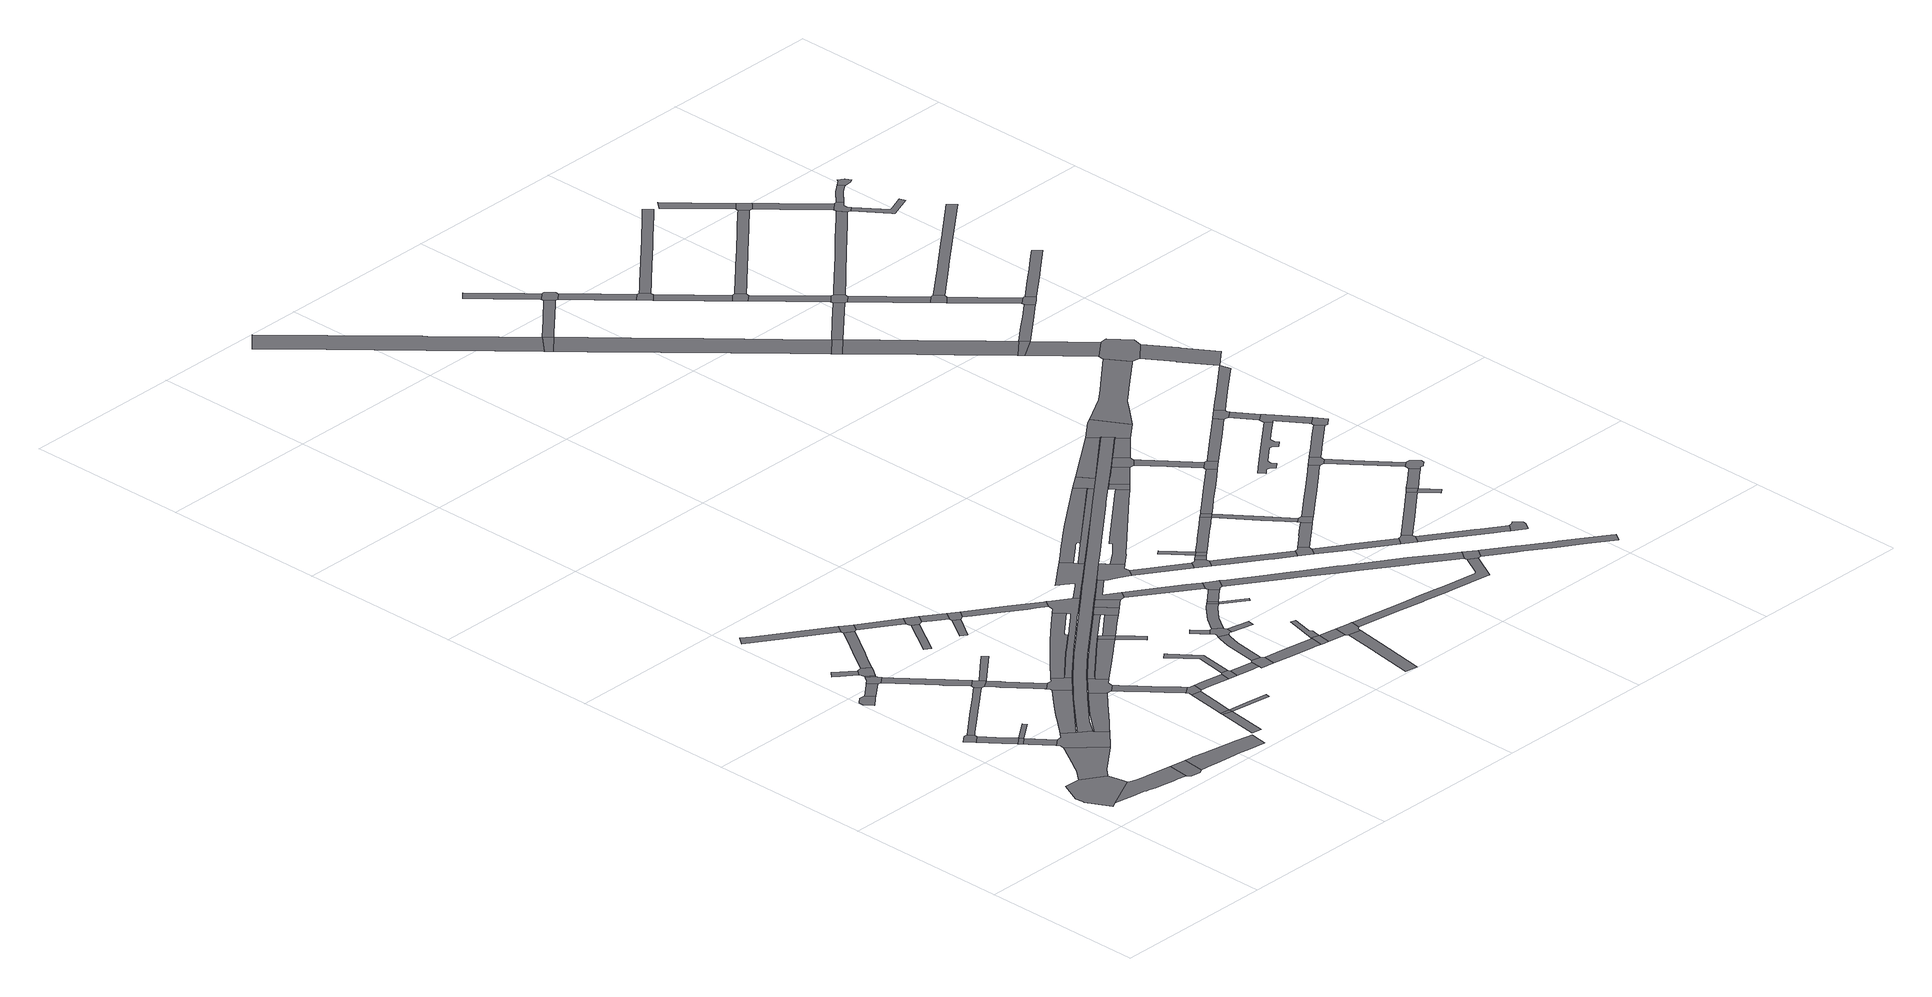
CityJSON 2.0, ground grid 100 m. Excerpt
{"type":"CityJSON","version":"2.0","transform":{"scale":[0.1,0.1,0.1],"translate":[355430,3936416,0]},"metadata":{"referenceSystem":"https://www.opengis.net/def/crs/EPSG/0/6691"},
"CityObjects":{
"road1":{"type":"Road","geometry":[{"type":"MultiSurface","lod":"1","boundaries":[[[0,1,2,3,4,5,6,7,8,9]]]}]},
"road2":{"type":"Road","attributes":{"RoadStructureAttribute.sectionType":"1"},"geometry":[{"type":"MultiSurface","lod":"1","boundaries":[[[10,11,12,13,14,15,16,17,4,3,18,19,20,21,22,23,24,25,26]]]}]},
"road3":{"type":"Road","geometry":[{"type":"MultiSurface","lod":"1","boundaries":[[[27,28,29,30,31,32,33]]]}]},
"road4":{"type":"Road","attributes":{"RoadStructureAttribute.sectionType":"1"},"geometry":[{"type":"MultiSurface","lod":"1","boundaries":[[[34,35,33,32,36,37,38,39,40]]]}]},
"road5":{"type":"Road","attributes":{"RoadStructureAttribute.sectionType":"1"},"geometry":[{"type":"MultiSurface","lod":"1","boundaries":[[[6,41,42,43,44,45,46,47,48,49,50,51,7]]]}]},
"road6":{"type":"Road","geometry":[{"type":"MultiSurface","lod":"1","boundaries":[[[52,40,39,53]]]}]},
"road7":{"type":"Road","geometry":[{"type":"MultiSurface","lod":"1","boundaries":[[[54,55,56,57,58,59,60,61,62]]]}]},
"road8":{"type":"Road","attributes":{"RoadStructureAttribute.sectionType":"1"},"geometry":[{"type":"MultiSurface","lod":"1","boundaries":[[[63,64,65,52,53]]]}]},
"road9":{"type":"Road","geometry":[{"type":"MultiSurface","lod":"1","boundaries":[[[66,67,40,52]]]}]},
"road10":{"type":"Road","geometry":[{"type":"MultiSurface","lod":"1","boundaries":[[[68,69,70,71,10,26]]]}]},
"road11":{"type":"Road","attributes":{"RoadStructureAttribute.sectionType":"1"},"geometry":[{"type":"MultiSurface","lod":"1","boundaries":[[[72,73,60,59,74]]]}]},
"road12":{"type":"Road","geometry":[{"type":"MultiSurface","lod":"1","boundaries":[[[75,76,77,78,65,64,79,47,46,80,81,82,83,84,85,86,87,88,89,90,91,92,93,94,95,96,97,98,99,100,101,102,103]]]}]},
"road13":{"type":"Road","attributes":{"RoadStructureAttribute.sectionType":"1"},"geometry":[{"type":"MultiSurface","lod":"1","boundaries":[[[104,105,106,107,108,28,27,109,110,111,112,113,114,115]]]}]},
"road14":{"type":"Road","attributes":{"RoadStructureAttribute.sectionType":"1"},"geometry":[{"type":"MultiSurface","lod":"1","boundaries":[[[116,117,118,119,120]]]}]},
"road15":{"type":"Road","geometry":[{"type":"MultiSurface","lod":"1","boundaries":[[[121,122,72,74,123,124,125,126]]]}]},
"road16":{"type":"Road","attributes":{"RoadStructureAttribute.sectionType":"1"},"geometry":[{"type":"MultiSurface","lod":"1","boundaries":[[[127,121,126,128]]]}]},
"road17":{"type":"Road","geometry":[{"type":"MultiSurface","lod":"1","boundaries":[[[129,130,131,120,119,132,127,128]]]}]},
"road18":{"type":"Road","attributes":{"RoadStructureAttribute.sectionType":"1"},"geometry":[{"type":"MultiSurface","lod":"1","boundaries":[[[133,134,135,136,137,124,123,138,139,140,141,142,143]]]}]},
"road19":{"type":"Road","attributes":{"RoadStructureAttribute.sectionType":"1"},"geometry":[{"type":"MultiSurface","lod":"1","boundaries":[[[144,145,146,147,148,149,150,151,152,153,154,155,156,157,71,70]]]}]},
"road20":{"type":"Road","attributes":{"RoadStructureAttribute.sectionType":"1"},"geometry":[{"type":"MultiSurface","lod":"1","boundaries":[[[158,159,160,161,162,163,164,165,166,167,168,75,103]]]}]},
"road21":{"type":"Road","geometry":[{"type":"MultiSurface","lod":"1","boundaries":[[[169,170,171,143,142,104,115]]]}]},
"road22":{"type":"Road","attributes":{"RoadStructureAttribute.sectionType":"1"},"geometry":[{"type":"MultiSurface","lod":"1","boundaries":[[[172,173,174,81,80,175,176,177,178,179,180,181]]]}]},
"road23":{"type":"Road","attributes":{"RoadStructureAttribute.sectionType":"1"},"geometry":[{"type":"MultiSurface","lod":"1","boundaries":[[[182,183,184,185,186,187,188]]]}]},
"road24":{"type":"Road","attributes":{"RoadStructureAttribute.sectionType":"1"},"geometry":[{"type":"MultiSurface","lod":"1","boundaries":[[[189,190,191,192,193,131,130,194,195,196,197,198]]]}]},
"road25":{"type":"Road","attributes":{"RoadStructureAttribute.sectionType":"1"},"geometry":[{"type":"MultiSurface","lod":"1","boundaries":[[[199,200,201,202,170,169,203,204,205,206,207,208]]]}]},
"road26":{"type":"Road","attributes":{"RoadStructureAttribute.sectionType":"1"},"geometry":[{"type":"MultiSurface","lod":"1","boundaries":[[[209,210,211,212,171,170]]]}]},
"road27":{"type":"Road","geometry":[{"type":"MultiSurface","lod":"1","boundaries":[[[213,161,160,214,215,216,217,218,199,208]]]}]},
"road28":{"type":"Road","geometry":[{"type":"MultiSurface","lod":"1","boundaries":[[[198,219,220,221,182,188,189]]]}]},
"road29":{"type":"Road","attributes":{"RoadStructureAttribute.sectionType":"1"},"geometry":[{"type":"MultiSurface","lod":"1","boundaries":[[[222,223,224,225]]]}]},
"road30":{"type":"Road","geometry":[{"type":"MultiSurface","lod":"1","boundaries":[[[180,226,227,228,229,230,231,232,233,234,235,236,237,238,239,240,181]]]}]},
"road31":{"type":"Road","attributes":{"RoadStructureAttribute.sectionType":"1"},"geometry":[{"type":"MultiSurface","lod":"1","boundaries":[[[241,242,243,244]]]}]},
"road32":{"type":"Road","geometry":[{"type":"MultiSurface","lod":"1","boundaries":[[[245,246,223,222]]]}]},
"road33":{"type":"Road","attributes":{"RoadStructureAttribute.sectionType":"1"},"geometry":[{"type":"MultiSurface","lod":"1","boundaries":[[[247,248,249,250,220,219]]]}]},
"road34":{"type":"Road","attributes":{"RoadStructureAttribute.sectionType":"1"},"geometry":[{"type":"MultiSurface","lod":"1","boundaries":[[[226,251,252,253,254,255,256,257,258,259,227]]]}]},
"road35":{"type":"Road","attributes":{"RoadStructureAttribute.sectionType":"1"},"geometry":[{"type":"MultiSurface","lod":"1","boundaries":[[[260,246,245,261,262,263,264]]]}]},
"road36":{"type":"Road","geometry":[{"type":"MultiSurface","lod":"1","boundaries":[[[265,266,255,254,267,264,263,268]]]}]},
"road37":{"type":"Road","geometry":[{"type":"MultiSurface","lod":"1","boundaries":[[[269,270,249,248,241,244]]]}]},
"road38":{"type":"Road","attributes":{"RoadStructureAttribute.sectionType":"1"},"geometry":[{"type":"MultiSurface","lod":"1","boundaries":[[[222,271,272,273,274,275,245]]]}]},
"road39":{"type":"Road","geometry":[{"type":"MultiSurface","lod":"1","boundaries":[[[276,277,278,279]]]}]},
"road40":{"type":"Road","attributes":{"RoadStructureAttribute.sectionType":"1"},"geometry":[{"type":"MultiSurface","lod":"1","boundaries":[[[280,281,282,283,284,270,269]]]}]},
"road41":{"type":"Road","attributes":{"RoadStructureAttribute.sectionType":"1"},"geometry":[{"type":"MultiSurface","lod":"1","boundaries":[[[285,286,287,288,289,230,229,290,291,292,293,294,295]]]}]},
"road42":{"type":"Road","attributes":{"RoadStructureAttribute.sectionType":"1"},"geometry":[{"type":"MultiSurface","lod":"1","boundaries":[[[296,297,298,299,300,301,302,303,304,305,306,307,308,309,310,311,312,313,314,315,316,217,216]]]}]},
"road43":{"type":"Road","attributes":{"RoadStructureAttribute.sectionType":"1"},"geometry":[{"type":"MultiSurface","lod":"1","boundaries":[[[317,318,265,268,319,320]]]}]},
"road44":{"type":"Road","geometry":[{"type":"MultiSurface","lod":"1","boundaries":[[[321,322,283,282,276,279]]]}]},
"road45":{"type":"Road","geometry":[{"type":"MultiSurface","lod":"1","boundaries":[[[238,323,324,325,326,327,328,329,330,331,332,333,334,335,336,337,338,239]]]}]},
"road46":{"type":"Road","attributes":{"RoadStructureAttribute.sectionType":"1"},"geometry":[{"type":"MultiSurface","lod":"1","boundaries":[[[339,340,341,342,343,306,305,344,345,346,347,348,349,350,351,352,216,215,353,354,355,356,357,358,359,360,361,362,363,364]]]}]},
"road47":{"type":"Road","geometry":[{"type":"MultiSurface","lod":"1","boundaries":[[[317,320,365,366,367,368]]]}]},
"road48":{"type":"Road","attributes":{"RoadStructureAttribute.sectionType":"1"},"geometry":[{"type":"MultiSurface","lod":"1","boundaries":[[[367,369,370,371,372,373,374,368]]]}]},
"road49":{"type":"Road","geometry":[{"type":"MultiSurface","lod":"1","boundaries":[[[375,295,294,376,377]]]}]},
"road50":{"type":"Road","attributes":{"RoadStructureAttribute.sectionType":"1"},"geometry":[{"type":"MultiSurface","lod":"1","boundaries":[[[378,379,380,381,382,383,384,366,365]]]}]},
"road51":{"type":"Road","attributes":{"RoadStructureAttribute.sectionType":"1"},"geometry":[{"type":"MultiSurface","lod":"1","boundaries":[[[385,386,387,388,322,321,389,390,391,392,393,342,341]]]}]},
"road52":{"type":"Road","attributes":{"RoadStructureAttribute.sectionType":"1"},"geometry":[{"type":"MultiSurface","lod":"1","boundaries":[[[294,394,395,396,397,376]]]}]},
"road53":{"type":"Road","attributes":{"RoadStructureAttribute.sectionType":"1"},"geometry":[{"type":"MultiSurface","lod":"1","boundaries":[[[398,399,400,401,402,377,376]]]}]},
"road54":{"type":"Road","geometry":[{"type":"MultiSurface","lod":"1","boundaries":[[[403,404,405,382,381,406,407]]]}]},
"road55":{"type":"Road","attributes":{"RoadStructureAttribute.sectionType":"1"},"geometry":[{"type":"MultiSurface","lod":"1","boundaries":[[[408,409,410,405,404,411,412,413,414,415]]]}]},
"road56":{"type":"Road","geometry":[{"type":"MultiSurface","lod":"1","boundaries":[[[331,416,401,400,417,418,419,420,332]]]}]},
"road57":{"type":"Road","attributes":{"RoadStructureAttribute.sectionType":"1"},"geometry":[{"type":"MultiSurface","lod":"1","boundaries":[[[421,422,423,424,425]]]}]},
"road58":{"type":"Road","attributes":{"RoadStructureAttribute.sectionType":"1"},"geometry":[{"type":"MultiSurface","lod":"1","boundaries":[[[426,427,428,429,430,431,432,403,407]]]}]},
"road59":{"type":"Road","geometry":[{"type":"MultiSurface","lod":"1","boundaries":[[[414,433,434,435,436,437,438,439,421,425,440,441,415]]]}]},
"road60":{"type":"Road","attributes":{"RoadStructureAttribute.sectionType":"1"},"geometry":[{"type":"MultiSurface","lod":"1","boundaries":[[[442,418,417,443,444]]]}]},
"road61":{"type":"Road","attributes":{"RoadStructureAttribute.sectionType":"1"},"geometry":[{"type":"MultiSurface","lod":"1","boundaries":[[[434,445,446,435]]]}]},
"road62":{"type":"Road","geometry":[{"type":"MultiSurface","lod":"1","boundaries":[[[447,448,449,450,451,452,453,454,455,442,444,456,457]]]}]},
"road63":{"type":"Road","attributes":{"RoadStructureAttribute.sectionType":"1"},"geometry":[{"type":"MultiSurface","lod":"1","boundaries":[[[458,459,439,438,460,461,462,463]]]}]},
"road64":{"type":"Road","geometry":[{"type":"MultiSurface","lod":"1","boundaries":[[[464,465,466,467,468,469,470,471,472,473,474,475,476,477,478,479,480,481,482,483,484,485,486,93,92,487,488,489,490,491,492,493,494,495,496,497,498,499,500,501,502,503,504,505,506,507,508,509,510]]]}]},
"road65":{"type":"Road","geometry":[{"type":"MultiSurface","lod":"1","boundaries":[[[511,512,431,430,513,514]]]}]},
"road66":{"type":"Road","geometry":[{"type":"MultiSurface","lod":"1","boundaries":[[[363,515,516,517,518,519,520,521,522,523,524,525,526,527,528,529,530,531,532,364]]]}]},
"road67":{"type":"Road","attributes":{"RoadStructureAttribute.sectionType":"1"},"geometry":[{"type":"MultiSurface","lod":"1","boundaries":[[[533,534,535,536,537,538,539,540,541]]]}]},
"road68":{"type":"Road","attributes":{"RoadStructureAttribute.sectionType":"1"},"geometry":[{"type":"MultiSurface","lod":"1","boundaries":[[[511,542,543,544,545,546,512]]]}]},
"road69":{"type":"Road","attributes":{"RoadStructureAttribute.sectionType":"1"},"geometry":[{"type":"MultiSurface","lod":"1","boundaries":[[[547,548,549,550,511,514]]]}]},
"road70":{"type":"Road","geometry":[{"type":"MultiSurface","lod":"1","boundaries":[[[463,462,551,552,553]]]}]},
"road71":{"type":"Road","attributes":{"RoadStructureAttribute.sectionType":"1"},"geometry":[{"type":"MultiSurface","lod":"1","boundaries":[[[554,555,556,457,456,557,558]]]}]},
"road72":{"type":"Road","geometry":[{"type":"MultiSurface","lod":"1","boundaries":[[[559,560,561,562,451,450,563,564,565,566,567,568,569,570,571,572]]]}]},
"road73":{"type":"Road","attributes":{"RoadStructureAttribute.sectionType":"1"},"geometry":[{"type":"MultiSurface","lod":"1","boundaries":[[[551,573,574,552]]]}]},
"road74":{"type":"Road","attributes":{"RoadStructureAttribute.sectionType":"1"},"geometry":[{"type":"MultiSurface","lod":"1","boundaries":[[[552,575,576,577,578,579,553]]]}]},
"road75":{"type":"Road","geometry":[{"type":"MultiSurface","lod":"1","boundaries":[[[580,581,582,583,549,548,536,535]]]}]},
"road76":{"type":"Road","geometry":[{"type":"MultiSurface","lod":"1","boundaries":[[[577,576,584,585,586,587,554,558]]]}]},
"road77":{"type":"Road","attributes":{"RoadStructureAttribute.sectionType":"1"},"geometry":[{"type":"MultiSurface","lod":"1","boundaries":[[[588,589,567,566,590,591]]]}]},
"road78":{"type":"Road","geometry":[{"type":"MultiSurface","lod":"1","boundaries":[[[592,593,594,595,591,590,596]]]}]},
"road79":{"type":"Road","attributes":{"RoadStructureAttribute.sectionType":"1"},"geometry":[{"type":"MultiSurface","lod":"1","boundaries":[[[597,598,599,600,601]]]}]},
"road80":{"type":"Road","attributes":{"RoadStructureAttribute.sectionType":"1"},"geometry":[{"type":"MultiSurface","lod":"1","boundaries":[[[594,593,602,600]]]}]},
"road81":{"type":"Road","attributes":{"RoadStructureAttribute.sectionType":"1"},"geometry":[{"type":"MultiSurface","lod":"1","boundaries":[[[603,604,605,606,607,608,609,610,611,524,523,612,613,614,615,616,617,618,619,620,621,622]]]}]},
"road82":{"type":"Road","geometry":[{"type":"MultiSurface","lod":"1","boundaries":[[[623,624,625,626,627,628,629,630,631,632,633,634,635,636,637,522,521]]]}]},
"road83":{"type":"Road","geometry":[{"type":"MultiSurface","lod":"1","boundaries":[[[600,602,638,601]]]}]},
"road84":{"type":"Road","attributes":{"RoadStructureAttribute.sectionType":"1"},"geometry":[{"type":"MultiSurface","lod":"1","boundaries":[[[639,640,641,642,643,644,645,572,571,646,647,648,649,650,651,652,653,654,655,656]]]}]},
"road85":{"type":"Road","attributes":{"RoadStructureAttribute.sectionType":"1"},"geometry":[{"type":"MultiSurface","lod":"1","boundaries":[[[657,658,659,660,592,596,661,662,663,664,665]]]}]},
"road86":{"type":"Road","attributes":{"RoadStructureAttribute.sectionType":"1"},"geometry":[{"type":"MultiSurface","lod":"1","boundaries":[[[666,667,668,669,670,671,672,673,674,675,676,677,678,679,680,681,682,683,684,685]]]}]},
"road87":{"type":"Road","attributes":{"RoadStructureAttribute.sectionType":"1"},"geometry":[{"type":"MultiSurface","lod":"1","boundaries":[[[686,687,688,689,690,691,692,693,694,695,696,582,581,697,698,699,700,701,702,703,704,705,706]]]}]},
"road88":{"type":"Road","attributes":{"RoadStructureAttribute.sectionType":"1"},"geometry":[{"type":"MultiSurface","lod":"1","boundaries":[[[707,708,709,710,711,712,713,714,715,716,586,585,717,718,719,720,721,722,723,724]]]}]},
"road89":{"type":"Road","attributes":{"RoadStructureAttribute.sectionType":"1"},"geometry":[{"type":"MultiSurface","lod":"1","boundaries":[[[638,725,726,727,728,729,730,731,732,733,734,735,736,601]]]}]},
"road90":{"type":"Road","geometry":[{"type":"MultiSurface","lod":"1","boundaries":[[[737,738,739,740,665,664,741]]]}]},
"road91":{"type":"Road","geometry":[{"type":"MultiSurface","lod":"1","boundaries":[[[742,731,730,743]]]}]},
"road92":{"type":"Road","geometry":[{"type":"MultiSurface","lod":"1","boundaries":[[[629,628,744,745,603,622]]]}]},
"road93":{"type":"Road","attributes":{"RoadStructureAttribute.sectionType":"1"},"geometry":[{"type":"MultiSurface","lod":"1","boundaries":[[[746,747,748,749,750,739,738,751,752]]]}]},
"road94":{"type":"Road","attributes":{"RoadStructureAttribute.sectionType":"1"},"geometry":[{"type":"MultiSurface","lod":"1","boundaries":[[[753,754,755,756,757,737,741]]]}]},
"road95":{"type":"Road","geometry":[{"type":"MultiSurface","lod":"1","boundaries":[[[656,655,758,759,760]]]}]},
"road96":{"type":"Road","geometry":[{"type":"MultiSurface","lod":"1","boundaries":[[[761,762,666,685]]]}]},
"road97":{"type":"Road","attributes":{"RoadStructureAttribute.sectionType":"1"},"geometry":[{"type":"MultiSurface","lod":"1","boundaries":[[[730,763,764,765,766,743]]]}]},
"road98":{"type":"Road","attributes":{"RoadStructureAttribute.sectionType":"1"},"geometry":[{"type":"MultiSurface","lod":"1","boundaries":[[[767,768,769,770,771,759,758]]]}]},
"road99":{"type":"Road","geometry":[{"type":"MultiSurface","lod":"1","boundaries":[[[765,764,746,752,772,773,774]]]}]},
"road100":{"type":"Road","attributes":{"RoadStructureAttribute.sectionType":"1"},"geometry":[{"type":"MultiSurface","lod":"1","boundaries":[[[775,776,777,778,779,780,781,782,783,784,742,743]]]}]},
"road101":{"type":"Road","geometry":[{"type":"MultiSurface","lod":"1","boundaries":[[[754,785,786,787,788,789,755]]]}]},
"road102":{"type":"Road","geometry":[{"type":"MultiSurface","lod":"1","boundaries":[[[790,791,707,724,686,706]]]}]},
"road103":{"type":"Road","attributes":{"RoadStructureAttribute.sectionType":"1"},"geometry":[{"type":"MultiSurface","lod":"1","boundaries":[[[792,745,744,793]]]}]},
"road104":{"type":"Road","geometry":[{"type":"MultiSurface","lod":"1","boundaries":[[[794,769,768,795,796,797,798]]]}]},
"road105":{"type":"Road","attributes":{"RoadStructureAttribute.sectionType":"1"},"geometry":[{"type":"MultiSurface","lod":"1","boundaries":[[[799,800,801,802,803,804,666,762]]]}]},
"road106":{"type":"Road","attributes":{"RoadStructureAttribute.sectionType":"1"},"geometry":[{"type":"MultiSurface","lod":"1","boundaries":[[[805,806,807,808,797,796,809,810]]]}]},
"road107":{"type":"Road","attributes":{"RoadStructureAttribute.sectionType":"1"},"geometry":[{"type":"MultiSurface","lod":"1","boundaries":[[[811,812,813,814,815,816,817,818,819,820,821,822,823,762,761,824,825,826,827,828,829,830,831]]]}]},
"road108":{"type":"Road","attributes":{"RoadStructureAttribute.sectionType":"1"},"geometry":[{"type":"MultiSurface","lod":"1","boundaries":[[[832,833,834,835,836,837,838,839,840,841,842,843,844]]]}]},
"road109":{"type":"Road","attributes":{"RoadStructureAttribute.sectionType":"1"},"geometry":[{"type":"MultiSurface","lod":"1","boundaries":[[[845,846,847,848,849,786,785,850,851,852,853]]]}]},
"road110":{"type":"Road","attributes":{"RoadStructureAttribute.sectionType":"1"},"geometry":[{"type":"MultiSurface","lod":"1","boundaries":[[[854,794,798,855,856,857]]]}]},
"road111":{"type":"Road","attributes":{"RoadStructureAttribute.sectionType":"1"},"geometry":[{"type":"MultiSurface","lod":"1","boundaries":[[[773,858,859,860,861,862,863,864,865,866,867,868,869,774]]]}]},
"road112":{"type":"Road","geometry":[{"type":"MultiSurface","lod":"1","boundaries":[[[781,780,870,871,872,805,810]]]}]},
"road113":{"type":"Road","attributes":{"RoadStructureAttribute.sectionType":"1"},"geometry":[{"type":"MultiSurface","lod":"1","boundaries":[[[873,874,875,876,877,878,879,880,881,882,883,884,885,886,887,888,889,791,790]]]}]},
"road114":{"type":"Road","geometry":[{"type":"MultiSurface","lod":"1","boundaries":[[[890,838,837,802,801,891,892,893]]]}]},
"road115":{"type":"Road","attributes":{"RoadStructureAttribute.sectionType":"1"},"geometry":[{"type":"MultiSurface","lod":"1","boundaries":[[[894,895,896,897,898,788,787,899,900,901,894,902,903,904]]]}]},
"road116":{"type":"Road","geometry":[{"type":"MultiSurface","lod":"1","boundaries":[[[856,905,906,907,792,793,908,909,910,911,912,913,914,915,916,917,918,464,510,919,920,921,922,923,924,925,926,927,928,857]]]}]},
"road117":{"type":"Road","geometry":[{"type":"MultiSurface","lod":"1","boundaries":[[[929,930,931,845,853,932,933,934]]]}]},
"road118":{"type":"Road","attributes":{"RoadStructureAttribute.sectionType":"1"},"geometry":[{"type":"MultiSurface","lod":"1","boundaries":[[[935,936,892,891,937,938,939,940,941,942,943]]]}]},
"road119":{"type":"Road","geometry":[{"type":"MultiSurface","lod":"1","boundaries":[[[944,895,894,904]]]}]},
"road120":{"type":"Road","geometry":[{"type":"MultiSurface","lod":"1","boundaries":[[[831,945,946,811]]]}]},
"road121":{"type":"Road","attributes":{"RoadStructureAttribute.sectionType":"1"},"geometry":[{"type":"MultiSurface","lod":"1","boundaries":[[[947,948,949,950,872,871,951,952,953]]]}]},
"road122":{"type":"Road","geometry":[{"type":"MultiSurface","lod":"1","boundaries":[[[942,954,955,956,957,943]]]}]},
"road123":{"type":"Road","geometry":[{"type":"MultiSurface","lod":"1","boundaries":[[[958,959,960,863,862,961]]]}]},
"road124":{"type":"Road","attributes":{"RoadStructureAttribute.sectionType":"1"},"geometry":[{"type":"MultiSurface","lod":"1","boundaries":[[[962,963,964,965,966,967,968,969,970,971,972,973,974,975,976,977,978,979,980,981]]]}]},
"road125":{"type":"Road","attributes":{"RoadStructureAttribute.sectionType":"1"},"geometry":[{"type":"MultiSurface","lod":"1","boundaries":[[[982,983,984,985,986,987,988,989,944,904]]]}]},
"road126":{"type":"Road","attributes":{"RoadStructureAttribute.sectionType":"1"},"geometry":[{"type":"MultiSurface","lod":"1","boundaries":[[[990,991,992,993,955,954,994,995,996,997,998,999]]]}]},
"road127":{"type":"Road","attributes":{"RoadStructureAttribute.sectionType":"1"},"geometry":[{"type":"MultiSurface","lod":"1","boundaries":[[[1000,1001,1002,958,961,1003,1004]]]}]},
"road128":{"type":"Road","attributes":{"RoadStructureAttribute.sectionType":"1"},"geometry":[{"type":"MultiSurface","lod":"1","boundaries":[[[1005,1006,1007,1008,1009,1010,1011,1012,1013,1014,1015,1016,946,945]]]}]},
"road129":{"type":"Road","attributes":{"RoadStructureAttribute.sectionType":"1"},"geometry":[{"type":"MultiSurface","lod":"1","boundaries":[[[1017,1018,1019,1020,906,905,1021,1022,1023,1024,1025,1026,1027,1028]]]}]},
"road130":{"type":"Road","attributes":{"RoadStructureAttribute.sectionType":"1"},"geometry":[{"type":"MultiSurface","lod":"1","boundaries":[[[1029,1030,1031,960,959,1032,1033,1034]]]}]},
"road131":{"type":"Road","geometry":[{"type":"MultiSurface","lod":"1","boundaries":[[[1035,1036,1037,1038,1039,990,999]]]}]},
"road132":{"type":"Road","geometry":[{"type":"MultiSurface","lod":"1","boundaries":[[[986,985,1040,1041,1042,1043,1044,1000,1004]]]}]},
"road133":{"type":"Road","attributes":{"RoadStructureAttribute.sectionType":"1"},"geometry":[{"type":"MultiSurface","lod":"1","boundaries":[[[946,1045,1046,1047,1048,1049,811]]]}]},
"road134":{"type":"Road","geometry":[{"type":"MultiSurface","lod":"1","boundaries":[[[1050,1051,1052,1053,1054,947,953]]]}]},
"road135":{"type":"Road","geometry":[{"type":"MultiSurface","lod":"1","boundaries":[[[1050,1055,1056,1051]]]}]},
"road136":{"type":"Road","attributes":{"RoadStructureAttribute.sectionType":"1"},"geometry":[{"type":"MultiSurface","lod":"1","boundaries":[[[1057,1058,1059,1037,1036,1060,1061]]]}]},
"road137":{"type":"Road","attributes":{"RoadStructureAttribute.sectionType":"1"},"geometry":[{"type":"MultiSurface","lod":"1","boundaries":[[[980,1062,1063,1064,1065,1066,1067,1068,1069,1056,1055,981]]]}]},
"road138":{"type":"Road","geometry":[{"type":"MultiSurface","lod":"1","boundaries":[[[1070,1010,1009,1071]]]}]},
"road139":{"type":"Road","geometry":[{"type":"MultiSurface","lod":"1","boundaries":[[[1065,1029,1034,1072,1073,1066]]]}]},
"road140":{"type":"Road","attributes":{"RoadStructureAttribute.sectionType":"1"},"geometry":[{"type":"MultiSurface","lod":"1","boundaries":[[[1074,1075,1076,1077,1078,1079,1080,1081,1082,957,956,1083,1084,1085,1086,1087,1088,1089,1090,1091]]]}]},
"road141":{"type":"Road","geometry":[{"type":"MultiSurface","lod":"1","boundaries":[[[1092,1093,1094,1057,1061,1048,1047,1095]]]}]},
"road142":{"type":"Road","attributes":{"RoadStructureAttribute.sectionType":"1"},"geometry":[{"type":"MultiSurface","lod":"1","boundaries":[[[1096,1097,1098,1099,1054,1053,1100,1101,1102,1103,1104]]]}]},
"road143":{"type":"Road","attributes":{"RoadStructureAttribute.sectionType":"1"},"geometry":[{"type":"MultiSurface","lod":"1","boundaries":[[[1105,1106,1107,1070,1071,1108,1109]]]}]},
"road144":{"type":"Road","attributes":{"RoadStructureAttribute.sectionType":"1"},"geometry":[{"type":"MultiSurface","lod":"1","boundaries":[[[1110,1111,1112,1113,1114,1115,1116,1117,1118,1092,1095]]]}]},
"road145":{"type":"Road","geometry":[{"type":"MultiSurface","lod":"1","boundaries":[[[1119,1120,1121,1122,1105,1109,1017,1028]]]}]},
"road146":{"type":"Road","attributes":{"RoadStructureAttribute.sectionType":"1"},"geometry":[{"type":"MultiSurface","lod":"1","boundaries":[[[1123,1124,1125,1010,1070,1126,1127,1128,1129,1130]]]}]},
"road147":{"type":"Road","attributes":{"RoadStructureAttribute.sectionType":"1"},"geometry":[{"type":"MultiSurface","lod":"1","boundaries":[[[1131,1132,1133,1134,1135,1136,1137,1138,1139,1140,1141,1142,1143,1039,1038]]]}]},
"road148":{"type":"Road","geometry":[{"type":"MultiSurface","lod":"1","boundaries":[[[1144,1145,1115,1114,1146,1147,1148]]]}]},
"road149":{"type":"Road","attributes":{"RoadStructureAttribute.sectionType":"1"},"geometry":[{"type":"MultiSurface","lod":"1","boundaries":[[[1149,1150,1151,1104,1152,1153,1154,1155,1156,1120,1119]]]}]},
"road150":{"type":"Road","attributes":{"RoadStructureAttribute.sectionType":"1"},"geometry":[{"type":"MultiSurface","lod":"1","boundaries":[[[1157,1158,1148,1147,1159,1160]]]}]},
"road151":{"type":"Road","geometry":[{"type":"MultiSurface","lod":"1","boundaries":[[[1129,1161,1162,1163,1164,1157,1160,1130]]]}]},
"road152":{"type":"Road","attributes":{"RoadStructureAttribute.sectionType":"1"},"geometry":[{"type":"MultiSurface","lod":"1","boundaries":[[[1093,1165,1166,1167,1168,1169,1170,1171,1172,1173,1174,1175,1176,1177,1094]]]}]},
"road153":{"type":"Road","attributes":{"RoadStructureAttribute.sectionType":"1"},"geometry":[{"type":"MultiSurface","lod":"1","boundaries":[[[1178,1179,1180,1181,1182,1183,1184,1185,1186,1187,1188,1189]]]}]},
"road154":{"type":"Road","geometry":[{"type":"MultiSurface","lod":"1","boundaries":[[[1137,1136,1190,1191,1192,1178,1189]]]}]},
"road155":{"type":"Road","attributes":{"RoadStructureAttribute.sectionType":"1"},"geometry":[{"type":"MultiSurface","lod":"1","boundaries":[[[1193,1194,1195,1196,1164,1163,1197,1198,1199,1200,1201,1202,1203]]]}]},
"road156":{"type":"Road","attributes":{"RoadStructureAttribute.sectionType":"1"},"geometry":[{"type":"MultiSurface","lod":"1","boundaries":[[[1204,1205,1206,1207,1208,1209,1210,1145,1144,1211,1212,1213,1214,1215,1216]]]}]},
"road157":{"type":"Road","attributes":{"RoadStructureAttribute.sectionType":"1"},"geometry":[{"type":"MultiSurface","lod":"1","boundaries":[[[1217,1218,1219,1191,1190,1220,1221,1222,1223,1224,1225,1226]]]}]},
"road158":{"type":"Road","geometry":[{"type":"MultiSurface","lod":"1","boundaries":[[[1225,1172,1171,1227,1228,1229,1230,1231,1232,1226]]]}]},
"road159":{"type":"Road","attributes":{"RoadStructureAttribute.sectionType":"1"},"geometry":[{"type":"MultiSurface","lod":"1","boundaries":[[[1233,1234,1235,1236,1237,1238,1239,1228,1227]]]}]},
"road160":{"type":"Road","attributes":{"RoadStructureAttribute.sectionType":"1"},"geometry":[{"type":"MultiSurface","lod":"1","boundaries":[[[1240,1241,1242,1243,1232,1231]]]}]},
"road161":{"type":"Road","geometry":[{"type":"MultiSurface","lod":"1","boundaries":[[[1244,1245,1242,1241,1246,1247,1248,1249,1250,1251,1252]]]}]}
},
"vertices":[
[56,331,0],[57,321,0],[131,179,0],[162,195,0],[372,298,0],[367,328,0],[349,420,0],[214,506,0],[113,507,0],[51,376,0],
[653,245,0],[601,251,0],[489,267,0],[475,270,0],[456,273,0],[424,281,0],[411,285,0],[392,291,0],[285,176,0],[359,165,0],[376,159,0],[389,156,0],[430,146,0],[470,139,0],[553,127,0],[580,123,0],[637,115,0],
[180,1240,0],[155,1271,0],[135,1273,0],[88,1236,0],[96,1226,0],[131,1182,0],[178,1220,0],
[282,1091,0],[273,1102,0],[219,1073,0],[228,1061,0],[238,1050,0],[271,1007,0],[319,1045,0],
[396,472,0],[476,535,0],[478,537,0],[525,574,0],[581,618,0],[584,620,0],[409,799,0],[399,781,0],[327,666,0],[290,603,0],[275,579,0],
[336,1023,0],[289,985,0],
[10,1928,0],[10,1897,0],[48,1850,0],[100,1892,0],[106,1897,0],[121,1909,0],[82,1955,0],[79,1956,0],[49,1959,0],
[307,962,0],[399,845,0],[447,883,0],
[458,1112,0],[441,1134,0],
[655,91,0],[714,82,0],[738,100,0],[755,232,0],
[189,2041,0],[173,2028,0],[227,1994,0],
[508,918,0],[505,914,0],[482,888,0],[478,883,0],[413,828,0],[703,737,0],[646,795,0],[646,796,0],[645,797,0],[644,798,0],[643,799,0],[643,800,0],[643,801,0],[643,802,0],[643,803,0],[644,804,0],[644,805,0],[645,806,0],[578,856,0],[577,856,0],[576,856,0],[575,856,0],[574,856,0],[573,857,0],[572,858,0],[572,859,0],[572,860,0],[572,861,0],[572,862,0],
[550,1591,0],[490,1542,0],[473,1528,0],[352,1431,0],[350,1429,0],[205,1261,0],[286,1326,0],[375,1398,0],[377,1400,0],[489,1490,0],[491,1492,0],[575,1559,0],
[146,2260,0],[117,2226,0],[150,2198,0],[227,2133,0],[256,2168,0],
[231,2089,0],[212,2059,0],[247,1991,0],[295,2026,0],[286,2037,0],[280,2056,0],
[237,2098,0],[286,2065,0],
[325,2123,0],[335,2139,0],[286,2172,0],[233,2128,0],
[507,1762,0],[503,1768,0],[493,1780,0],[442,1843,0],[332,1979,0],[445,1743,0],[457,1728,0],[487,1692,0],[492,1686,0],[552,1611,0],[599,1649,0],
[778,95,0],[785,94,0],[876,84,0],[979,73,0],[1002,72,0],[1081,60,0],[1179,46,0],[1198,154,0],[1164,161,0],[1098,173,0],[994,191,0],[881,211,0],[806,225,0],[797,226,0],
[660,952,0],[827,1125,0],[888,1184,0],[814,1260,0],[754,1199,0],[705,1144,0],[635,1068,0],[611,1040,0],[570,990,0],[570,989,0],[524,937,0],
[595,1557,0],[647,1588,0],[622,1619,0],
[888,1064,0],[762,935,0],[707,868,0],[704,738,0],[725,760,0],[752,786,0],[772,806,0],[911,944,0],[995,1028,0],[926,1100,0],
[532,2568,0],[139,2830,0],[81,2870,0],[46,2820,0],[236,2694,0],[404,2583,0],[500,2520,0],
[502,2500,0],[420,2376,0],[361,2286,0],[349,2268,0],[341,2256,0],[359,2174,0],[390,2221,0],[411,2252,0],[419,2264,0],[552,2466,0],
[850,1332,0],[710,1510,0],[696,1529,0],[665,1567,0],[636,1506,0],[650,1489,0],[763,1349,0],[802,1301,0],[804,1298,0],[805,1297,0],
[694,1628,0],[848,1760,0],[822,1791,0],[737,1717,0],
[818,1281,0],[895,1191,0],[983,1276,0],[956,1305,0],[905,1356,0],[881,1331,0],
[571,2472,0],[603,2520,0],[561,2549,0],
[1309,403,0],[1250,419,0],[1213,169,0],[1272,158,0],
[1026,1028,0],[1074,1065,0],[1077,1096,0],[1108,1121,0],[1063,1177,0],[1062,1177,0],[1061,1177,0],[1060,1177,0],[1060,1178,0],[1059,1178,0],[1059,1179,0],[1059,1180,0],[1059,1181,0],[1035,1206,0],[974,1147,0],
[807,2288,0],[664,2064,0],[702,2040,0],[845,2264,0],
[1312,427,0],[1252,436,0],
[718,2375,0],[799,2322,0],[831,2371,0],[674,2473,0],
[1072,973,0],[1113,924,0],[1212,807,0],[1283,722,0],[1333,756,0],[1310,783,0],[1257,846,0],[1160,962,0],[1097,1037,0],
[1255,452,0],[1314,440,0],[1330,550,0],[1349,672,0],[1289,681,0],
[1374,743,0],[1351,746,0],[1292,701,0],[1365,683,0],
[872,2273,0],[905,2324,0],
[1561,368,0],[1564,387,0],[1564,393,0],[1484,404,0],[1456,408,0],
[999,2166,0],[902,2023,0],[939,1998,0],[1036,2140,0],
[921,2241,0],[961,2214,0],[999,2189,0],[1034,2239,0],[989,2269,0],
[1285,1376,0],[1280,1371,0],[1205,1305,0],[1097,1210,0],[1063,1178,0],[1142,1148,0],[1212,1204,0],[1349,1314,0],[1358,1322,0],[1442,1390,0],[1385,1459,0],
[984,1333,0],[994,1341,0],[1164,1491,0],[1177,1502,0],[1306,1608,0],[1296,1621,0],[1318,1643,0],[1340,1662,0],[1393,1706,0],[1468,1768,0],[1420,1827,0],[1414,1822,0],[1322,1744,0],[1268,1696,0],[1194,1630,0],[1189,1626,0],[1138,1579,0],[1112,1555,0],[1063,1508,0],[988,1438,0],[934,1384,0],
[1560,715,0],[1430,735,0],[1421,675,0],[1551,656,0],
[1060,2149,0],[1094,2198,0],
[1060,1181,0],[1093,1214,0],[1209,1316,0],[1275,1374,0],[1282,1380,0],[1406,1482,0],[1456,1523,0],[1496,1556,0],[1582,1627,0],[1560,1654,0],[1434,1551,0],[1259,1406,0],[1256,1403,0],[1244,1393,0],[1237,1387,0],[1070,1240,0],
[1609,1855,0],[1497,1929,0],[1488,1935,0],[1458,1888,0],[1455,1855,0],[1484,1749,0],[1460,1728,0],[1453,1723,0],[1360,1646,0],[1342,1631,0],[1181,1499,0],[1167,1487,0],[1004,1343,0],[988,1329,0],[984,1276,0],[1012,1303,0],[1075,1359,0],[1189,1459,0],[1203,1472,0],[1312,1561,0],[1381,1619,0],[1505,1721,0],[1506,1722,0],[1507,1722,0],[1634,1826,0],[1613,1852,0],
[1611,647,0],[1619,706,0],[1611,719,0],[1572,725,0],
[1643,923,0],[1520,1076,0],[1509,1090,0],[1478,1065,0],[1490,1050,0],[1601,912,0],
[1411,1480,0],[1473,1415,0],[1427,1463,0],
[1662,639,0],[1721,630,0],[1736,628,0],[1760,625,0],[1763,685,0],[1728,690,0],[1722,691,0],
[1478,1941,0],[1335,2039,0],[1312,2054,0],[1149,2160,0],[1105,2118,0],[1253,2021,0],[1256,2018,0],[1361,1951,0],[1400,1926,0],
[1555,1258,0],[1569,1271,0],[1585,1284,0],[1541,1336,0],
[1498,1435,0],[1575,1497,0],[1644,1552,0],[1599,1608,0],[1470,1499,0],
[1851,672,0],[1838,687,0],[1779,698,0],[1757,605,0],[1839,593,0],
[1830,979,0],[1808,903,0],[1803,867,0],[1864,862,0],[1868,889,0],[1888,957,0],[1897,977,0],[1841,1003,0],
[1583,1628,0],[1705,1602,0],[1621,1706,0],[1580,1671,0],[1561,1655,0],
[1862,1084,0],[1793,1165,0],[1763,1138,0],[1799,1096,0],[1832,1058,0],
[1962,574,0],[1999,569,0],[2105,552,0],[2120,550,0],[2160,544,0],[2172,624,0],[1973,654,0],
[1916,988,0],[1928,985,0],[1936,1025,0],[1927,1043,0],[1930,1049,0],[1930,1050,0],[1881,1086,0],[1848,1039,0],[1850,1023,0],
[1684,1758,0],[1707,1603,0],[1771,1654,0],
[2066,956,0],[2074,995,0],
[1800,1731,0],[1749,1763,0],[1746,1764,0],[1866,1865,0],[1843,1891,0],[1836,1885,0],[1750,1813,0],[1724,1791,0],[1716,1785,0],[1805,1658,0],[1837,1706,0],
[2024,1260,0],[1940,1173,0],[1990,1138,0],[2063,1212,0],[2099,1243,0],[2060,1290,0],
[2977,2920,0],[2755,2737,0],[2437,2477,0],[2220,2299,0],[2112,2209,0],[2079,2182,0],[2008,2123,0],[1927,2057,0],[1786,1941,0],[1779,1936,0],[1774,1931,0],[1773,1930,0],[1767,1925,0],[1649,1829,0],[1512,1715,0],[1386,1612,0],[1305,1545,0],[1209,1466,0],[1194,1453,0],[1091,1362,0],[1017,1297,0],[832,1119,0],[664,945,0],[700,880,0],[707,889,0],[882,1069,0],[1064,1246,0],[1233,1394,0],[1238,1399,0],[1244,1404,0],[1254,1413,0],[1429,1557,0],[1556,1661,0],[1599,1697,0],[1710,1788,0],[1752,1823,0],[1832,1888,0],[1856,1908,0],[1973,2005,0],[1997,2024,0],[2052,2069,0],[2122,2127,0],[2199,2190,0],[2458,2404,0],[2481,2423,0],[2800,2683,0],[3022,2866,0],
[2222,616,0],[2173,629,0],[2179,541,0],[2210,537,0],
[1642,1833,0],[1745,1917,0],[1760,1929,0],[1767,1935,0],[1769,1937,0],[1796,1959,0],[1922,2062,0],[1902,2086,0],[1890,2110,0],[1844,2170,0],[1843,2170,0],[1775,2118,0],[1662,2027,0],[1652,2020,0],[1649,2017,0],[1688,1990,0],[1739,1954,0],[1715,1935,0],
[2374,249,0],[2376,263,0],[2412,491,0],[2333,504,0],[2297,274,0],[2297,273,0],[2296,268,0],[2255,14,0],[2335,5,0],
[2226,638,0],[2232,673,0],[2223,696,0],[2255,819,0],[2223,827,0],
[2304,522,0],[2321,520,0],[2333,599,0],[2317,602,0],
[2104,1240,0],[2115,1257,0],[2076,1304,0],
[2207,1460,0],[2133,1510,0],[1965,1622,0],[1990,1530,0],[2172,1407,0],
[1998,1976,0],[1976,2002,0],[1975,2002,0],[1861,1907,0],[1885,1851,0],[1935,1826,0],[1991,1799,0],[2004,1790,0],[2035,1837,0],[2035,1845,0],[2035,1871,0],[2056,1890,0],[2064,1896,0],[2014,1956,0],
[2244,1144,0],[2255,1160,0],
[2208,1336,0],[2214,1341,0],[2175,1388,0],[2169,1383,0],[2157,1372,0],
[2416,512,0],[2432,524,0],[2441,583,0],[2420,586,0],
[2229,1354,0],[2249,1355,0],[2285,1409,0],[2272,1417,0],
[2209,1722,0],[2116,1784,0],[2291,1598,0],[2323,1646,0],
[2403,1593,0],[2400,1613,0],[2361,1660,0],[2344,1645,0],[2371,1545,0],
[2294,1866,0],[2267,1844,0],[2360,1729,0],[2395,1687,0],[2422,1709,0],
[2433,1641,0],
[2475,2660,0],[2473,2658,0],[2159,2423,0],[2111,2387,0],[2063,2348,0],[1992,2292,0],[1988,2290,0],[1937,2247,0],[1870,2191,0],[2015,2214,0],[2030,2227,0],[2038,2234,0],[2039,2234,0],[2050,2239,0],[2059,2243,0],[2063,2244,0],[2072,2233,0],[2072,2232,0],[2075,2234,0],[2520,2600,0],
[1923,2063,0],[2076,2187,0],[2105,2210,0],[2206,2292,0],[2232,2313,0],[2545,2570,0],[2523,2597,0],[2210,2340,0],[2083,2238,0],[2074,2230,0],[2062,2220,0],[2056,2213,0],[2055,2213,0],[1979,2151,0],[1909,2093,0],
[2460,1663,0],
[2605,2469,0],[2253,2179,0],[2172,2112,0],[2184,2095,0],[2175,2087,0],[2164,2077,0],[2108,2026,0],[2149,1966,0],[2156,1973,0],[2220,2030,0],[2281,2083,0],[2291,2092,0],[2294,2095,0],[2362,2155,0],[2432,2217,0],[2582,2348,0],[2666,2422,0],[2621,2482,0],
[2677,1409,0],[2580,1473,0],[2534,1505,0],[2520,1514,0],[2455,1489,0],[2647,1360,0],[2660,1351,0],[2764,1282,0],[2796,1330,0],
[1715,5839,0],[1558,6013,0],[1550,6021,0],[1509,6067,0],[1300,6298,0],[1284,6317,0],[1177,6436,0],[1121,6497,0],[1086,6536,0],[942,6695,0],[672,6995,0],[563,6891,0],[830,6595,0],[1003,6403,0],[1004,6402,0],[1078,6319,0],[1079,6319,0],[1188,6197,0],[1436,5924,0],[1612,5729,0],
[3358,591,0],[3292,469,0],[3276,458,0],[3069,489,0],[3005,498,0],[2885,516,0],[2878,517,0],[2814,527,0],[2694,545,0],[2540,568,0],[2463,580,0],[2457,520,0],[2687,486,0],[2720,481,0],[2871,457,0],[2883,456,0],[3033,433,0],[3066,428,0],[3316,391,0],[3318,391,0],[3410,560,0],
[3396,667,0],[3340,707,0],[3155,839,0],[3011,933,0],[2844,1044,0],[2831,1052,0],[2653,1164,0],[2613,1191,0],[2490,1274,0],[2322,1384,0],[2561,1146,0],[2594,1124,0],[2765,1008,0],[2877,934,0],[3103,782,0],[3110,776,0],[3297,651,0],[3356,611,0],
[2486,1685,0],[2487,1685,0],[2559,1744,0],[2659,1826,0],[2667,1833,0],[2749,1900,0],[2710,1947,0],[2650,1897,0],[2622,1874,0],[2532,1800,0],[2512,1783,0],[2434,1719,0],
[2873,1278,0],[2872,1298,0],[2833,1345,0],[2817,1330,0],[2841,1230,0],
[2741,1972,0],[2779,1925,0],
[2632,2642,0],[2571,2728,0],
[3039,1515,0],[3038,1514,0],[2992,1477,0],[2931,1428,0],[2930,1426,0],[3032,1429,0],[3078,1467,0],
[2970,1144,0],[3237,965,0],[3269,1013,0],[3033,1172,0],[3023,1178,0],
[2708,2461,0],[2640,2546,0],[2598,2513,0],
[1643,5694,0],[1755,5794,0],
[2911,1685,0],[3028,1530,0],[3060,1554,0],[2948,1702,0],
[2817,2563,0],[2842,2586,0],[2782,2661,0],[2707,2600,0],[2680,2579,0],
[3112,1495,0],[3126,1506,0],[3087,1554,0],
[2797,1940,0],[2887,2014,0],[2894,2020,0],[2996,2103,0],[3090,2180,0],[3146,2227,0],[3108,2273,0],[2959,2151,0],[2818,2035,0],[2760,1988,0],
[3314,914,0],[3346,963,0],[3344,983,0],[3306,1029,0],[3289,1015,0],
[3430,562,0],[3468,615,0],
[2915,2974,0],[2962,2918,0],
[2861,2726,0],[2866,2585,0],[2872,2584,0],[2916,2624,0],[2920,2654,0],
[1891,5916,0],[1902,5925,0],[2047,6056,0],[2006,6100,0],[1861,5969,0],[1850,5960,0],
[3157,2332,0],[3032,2485,0],[2941,2596,0],[2927,2611,0],[2986,2445,0],[3111,2293,0],
[2752,4687,0],[2575,4883,0],[2559,4901,0],[2439,5035,0],[2391,5088,0],[2374,5106,0],[2291,5199,0],[2201,5298,0],[2190,5311,0],[2032,5487,0],[2027,5492,0],[1880,5654,0],[1877,5658,0],[1766,5556,0],[1920,5386,0],[2031,5263,0],[2092,5195,0],[2281,4984,0],[2352,4906,0],[2495,4747,0],[2640,4586,0],
[1751,6406,0],[1837,6310,0],[1841,6305,0],[1856,6288,0],[1927,6210,0],[2008,6120,0],[2052,6160,0],[1990,6230,0],[1934,6292,0],[1919,6309,0],[1886,6345,0],[1770,6474,0],[1726,6434,0],
[3777,675,0],[3742,698,0],[3627,775,0],[3620,780,0],[3506,856,0],[3400,856,0],[3662,683,0],[3729,638,0],[3740,630,0],
[2909,2765,0],[3026,2753,0],[3072,2795,0],[3021,2857,0],
[3259,1615,0],[3346,1686,0],[3492,1807,0],[3503,1816,0],[3553,1856,0],[3515,1903,0],[3471,1867,0],[3465,1863,0],[3401,1810,0],[3334,1755,0],[3221,1662,0],[3186,1633,0],
[3182,2256,0],[3215,2283,0],[3177,2330,0],
[3583,460,0],[3629,430,0],[3779,330,0],[3799,317,0],[3883,261,0],[3919,237,0],[3940,223,0],[4065,140,0],[4099,190,0],[4075,206,0],[3974,274,0],[3834,368,0],[3809,385,0],[3668,480,0],[3639,500,0],[3503,590,0],[3481,606,0],
[2073,6159,0],[2067,6055,0],[2113,6094,0],[2113,6114,0],
[3701,1277,0],[3662,1324,0],[3550,1231,0],[3547,1228,0],[3480,1173,0],[3502,1113,0],[3585,1182,0],[3588,1185,0],[3780,1178,0],[3811,1203,0],[3733,1302,0],
[3188,2889,0],[3072,3094,0],[3036,3074,0],[2971,2925,0],[2971,2926,0],[2972,2926,0],[2973,2926,0],[2975,2926,0],[2976,2926,0],[2976,2925,0],[2977,2925,0],[2978,2924,0],[2978,2922,0],[2978,2921,0],[3025,2869,0],[3026,2869,0],[3027,2869,0],[3028,2869,0],[3029,2868,0],[3030,2868,0],[3030,2867,0],[3030,2866,0],[3030,2865,0],[3030,2864,0],
[3853,645,0],[3815,690,0],[3798,676,0],[3813,583,0],[3821,578,0],[3852,625,0],
[2266,5924,0],[2148,6055,0],[2200,5907,0],[2207,5899,0],[2222,5882,0],[2234,5870,0],[2325,5768,0],[2349,5741,0],[2394,5780,0],
[3693,1350,0],
[2681,4541,0],[2793,4642,0],
[3528,2617,0],[3494,2589,0],[3401,2512,0],[3375,2492,0],[3388,2425,0],[3412,2444,0],[3564,2568,0],
[2408,5675,0],[2453,5715,0],[2455,5735,0],[2414,5780,0],
[3617,1882,0],[3620,1912,0],[3582,1958,0],[3582,1854,0],
[3477,2216,0],[3345,2108,0],[3266,2043,0],[3295,2008,0],[3325,2033,0],[3335,2032,0],[3355,2030,0],[3373,2008,0],[3412,2040,0],[3394,2062,0],[3397,2092,0],[3504,2180,0],[3534,2177,0],[3552,2154,0],[3591,2187,0],[3573,2209,0],[3576,2239,0],[3645,2296,0],[3718,2355,0],[3685,2387,0],
[3827,1382,0],[3843,1395,0],[3851,1401,0],[3893,1436,0],[3855,1483,0],[3796,1435,0],[3788,1428,0],[3760,1405,0],
[2736,5401,0],[2725,5414,0],[2599,5553,0],[2593,5560,0],[2437,5643,0],[2549,5519,0],[2554,5513,0],[2594,5469,0],[2652,5405,0],[2693,5360,0],
[3892,1542,0],[3752,1715,0],[3642,1852,0],[3717,1687,0],[3858,1513,0],
[2742,4473,0],[2949,4242,0],[3083,4094,0],[3137,4033,0],[3310,3841,0],[3423,3939,0],[3305,4072,0],[3248,4135,0],[3160,4233,0],[3062,4343,0],[3061,4344,0],[2925,4495,0],
[3597,3484,0],[3392,3311,0],[3342,3269,0],[3260,3202,0],[3314,3033,0],[3354,3080,0],[3413,3128,0],[3460,3167,0],[3609,3289,0],[3616,3295,0],[3661,3332,0],[3682,3350,0],
[3850,2177,0],[3772,2113,0],[3662,2024,0],[3688,1968,0],[3700,1977,0],[3885,2127,0],
[2743,5304,0],[2748,5298,0],[2796,5335,0],[2797,5355,0],[2756,5399,0],
[3909,1449,0],[3928,1448,0],[3960,1473,0],[3963,1494,0],[3922,1539,0],
[2944,4777,0],[2946,4778,0],[3086,4903,0],[3045,4948,0],[2904,4822,0],
[3594,2564,0],[3643,2598,0],[3634,2610,0],[3639,2630,0],[3601,2676,0],
[3690,2427,0],[3739,2461,0],
[3091,5008,0],[2953,5161,0],[2932,5184,0],[2886,5145,0],[3046,4968,0],
[3732,2367,0],[3743,2352,0],[3848,2203,0],[3853,2197,0],[3902,2232,0],[3900,2234,0],[3781,2402,0],[3755,2439,0],
[3464,3894,0],[3334,3814,0],
[3904,2125,0],[3950,2163,0],
[3041,6344,0],[2989,6297,0],[2988,6296,0],[2858,6178,0],[2840,6162,0],[2670,6009,0],[2664,6003,0],[2495,5852,0],[2458,5819,0],[2535,5807,0],[2702,5957,0],[2727,5979,0],[2861,6099,0],[2899,6134,0],[3077,6295,0],[3106,6322,0],[3120,6335,0],[3079,6378,0],
[3152,4941,0],[3152,4961,0],[3111,5005,0],[3106,4901,0],
[3742,2792,0],[3717,2771,0],[3694,2752,0],[3633,2702,0],[3682,2666,0],[3753,2723,0],[3821,2779,0],[3988,2915,0],[3971,2979,0],
[3714,3612,0],[3596,3745,0],[3583,3760,0],[3472,3659,0],[3598,3517,0],
[3222,4773,0],[3271,4719,0],[3365,4615,0],[3376,4602,0],[3404,4571,0],[3449,4611,0],[3409,4656,0],[3290,4787,0],[3273,4807,0],
[3732,3342,0],[3845,3445,0],[3855,3498,0],[3764,3617,0],
[3726,4183,0],[3630,4106,0],[3544,4037,0],[3582,3990,0],[3669,4060,0],[3674,4065,0],[3771,4143,0],[3733,4189,0],
[2883,5432,0],[2901,5448,0],[3109,5635,0],[3129,5653,0],[3319,5823,0],[3462,5953,0],[3422,5997,0],[3393,5971,0],[3281,5870,0],[3089,5698,0],[3069,5680,0],[2860,5493,0],[2779,5420,0],
[3510,4566,0],[3469,4610,0],[3431,4541,0],[3463,4506,0],[3508,4546,0],
[3768,3287,0],[3842,3175,0],[3843,3173,0],[4087,3076,0],[3966,3260,0],[3960,3270,0],[3949,3285,0],[3939,3301,0],
[3779,4245,0],[3617,4425,0],[3568,4389,0],[3732,4208,0],
[3784,4153,0],[3806,4171,0],[3837,4197,0],[3799,4243,0],
[3278,5075,0],[3343,5134,0],[3475,5254,0],[3495,5271,0],[3599,5365,0],[3712,5468,0],[3811,5558,0],[3776,5608,0],[3720,5557,0],[3557,5409,0],[3452,5314,0],[3303,5179,0],[3280,5158,0],
[3469,6058,0],[3309,6235,0],[3301,6245,0],[3258,6293,0],[3257,6293,0],[3213,6343,0],[3190,6369,0],[3150,6322,0],[3174,6295,0],[3175,6294,0],[3263,6196,0],[3423,6017,0],
[3483,5952,0],[3527,5992,0],[3520,6001,0],
[4135,4516,0],[3997,4404,0],[3984,4393,0],[3898,4324,0],[3889,4239,0],[3917,4261,0],[4023,4347,0],[4070,4385,0],[4098,4408,0],[4222,4509,0],[4184,4555,0],
[4230,5224,0],[3983,5024,0],[3951,4999,0],[3931,4982,0],[3750,4836,0],[3718,4811,0],[3685,4784,0],[3756,4764,0],[3768,4774,0],[3997,4958,0],[4020,4976,0],[4021,4977,0],[4273,5181,0],
[3739,5761,0],[3674,5833,0],[3624,5887,0],[3585,5840,0],[3596,5829,0],[3630,5792,0],[3643,5778,0],[3731,5679,0],[3777,5628,0],[3823,5667,0],
[3831,5553,0],[3861,5576,0],[3846,5597,0],[3847,5619,0],[3871,5641,0],[3843,5670,0],
[3965,5372,0],[3968,5367,0],[3974,5359,0],[4114,5414,0],[4100,5449,0],[4005,5411,0],[3987,5404,0],
[3950,5718,0],[4008,5761,0],[3984,5793,0],[3924,5749,0],
[4025,5831,0],[4016,5816,0],[4012,5760,0],[4024,5759,0],[4037,5758,0],[4056,5763,0],[4079,5775,0],[4061,5810,0],[4059,5810,0]
]}
